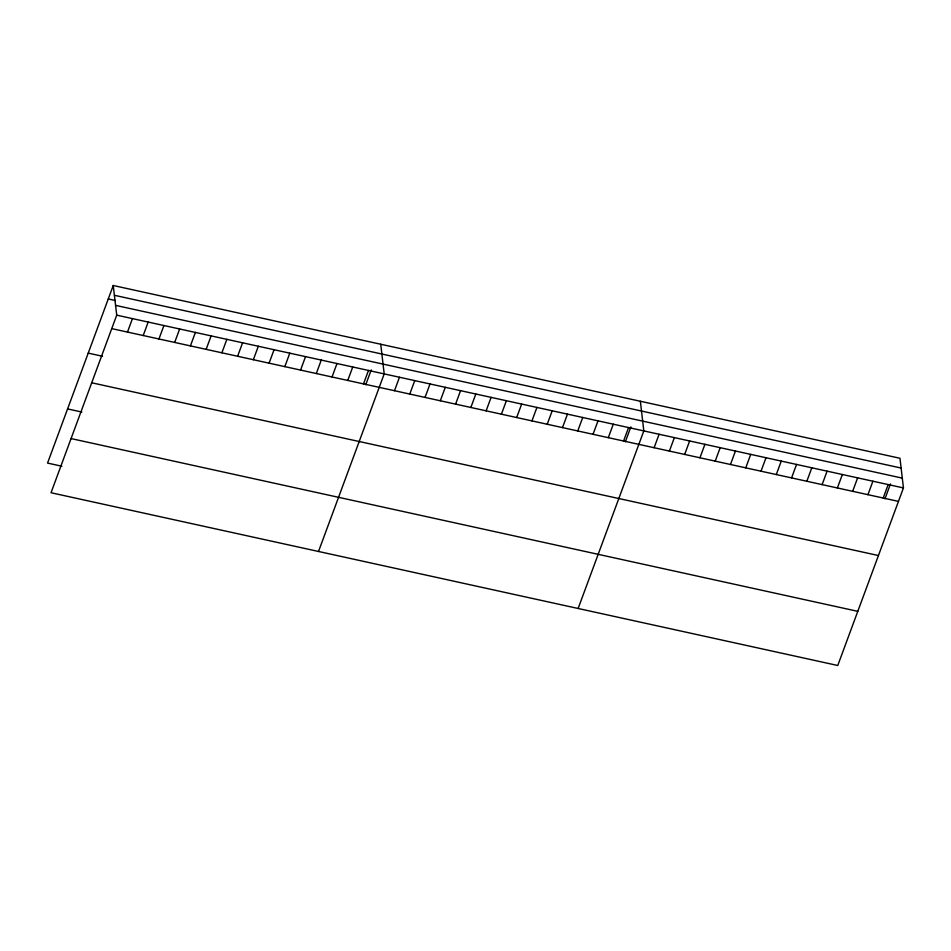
<?xml version="1.0" encoding="UTF-8"?>
<svg xmlns="http://www.w3.org/2000/svg" width="951" height="951" viewBox="0 0 951 951"><rect width="100%" height="100%" fill="white"/><g stroke="black" fill="none" stroke-linecap="round" stroke-linejoin="round"><path stroke-width="1.43" d="M113.24 285.502L116.723 315.161L51.033 492.737L837.76 665.498L903.45 487.922L899.967 458.263L113.24 285.502L47.55 463.078L61.851 466.228M127.47 332.077L132.451 318.609M143.209 335.525L148.19 322.068M158.936 338.984L163.917 325.527M174.675 342.443L179.656 328.975M190.414 345.891L195.395 332.434M206.141 349.35L211.122 335.893M221.88 352.809L226.861 339.341M237.619 356.256L242.6 342.8M253.346 359.716L258.327 346.259M269.085 363.175L274.066 349.706M284.825 366.622L289.793 353.166M300.552 370.082L305.533 356.625M316.291 373.541L321.272 360.072M332.018 376.988L336.999 363.532M347.757 380.448L352.738 366.979M363.496 383.907L368.477 370.438M365.731 384.775L371.247 369.891M318.514 551.485L384.204 373.898L380.733 344.238M394.499 390.706L399.479 377.25M409.774 394.071L414.755 380.602M425.038 397.423L430.018 383.954M440.313 400.775L445.294 387.307M455.588 404.127L460.569 390.659M470.852 407.48L475.833 394.011M486.127 410.832L491.108 397.375M501.403 414.184L506.384 400.728M516.678 417.537L521.659 404.08M531.942 420.889L536.923 407.432M547.217 424.253L552.198 410.784M562.493 427.605L567.474 414.137M577.756 430.958L582.737 417.489M593.032 434.31L598.013 420.841M608.307 437.662L613.288 424.194M623.571 441.014L628.552 427.558M625.354 441.787L630.858 426.892M578.137 608.485L643.827 430.91L640.356 401.251M654.122 447.719L659.102 434.262M669.397 451.071L674.378 437.615M684.661 454.435L689.641 440.967M699.936 457.788L704.917 444.319M715.211 461.14L720.192 447.671M730.475 464.492L735.456 451.024M745.75 467.844L750.731 454.376M761.026 471.197L766.007 457.74M776.289 474.549L781.27 461.092M791.565 477.901L796.546 464.445M806.84 481.254L811.821 467.797M822.116 484.618L827.097 471.149M837.379 487.97L842.36 474.501M852.655 491.322L857.636 477.854M867.93 494.675L872.911 481.206M883.194 498.027L888.175 484.558M884.977 498.8L890.481 483.904M114.393 295.286L901.12 468.047M108.259 298.959L115.416 300.528M115.57 305.366L902.297 478.127M116.723 315.161L903.45 487.922M111.742 328.618L898.469 501.379M88.229 353.118L102.53 356.268M91.7 382.777L878.439 555.539M67.58 408.918L81.893 412.068M71.063 438.577L857.79 611.338"/></g></svg>
